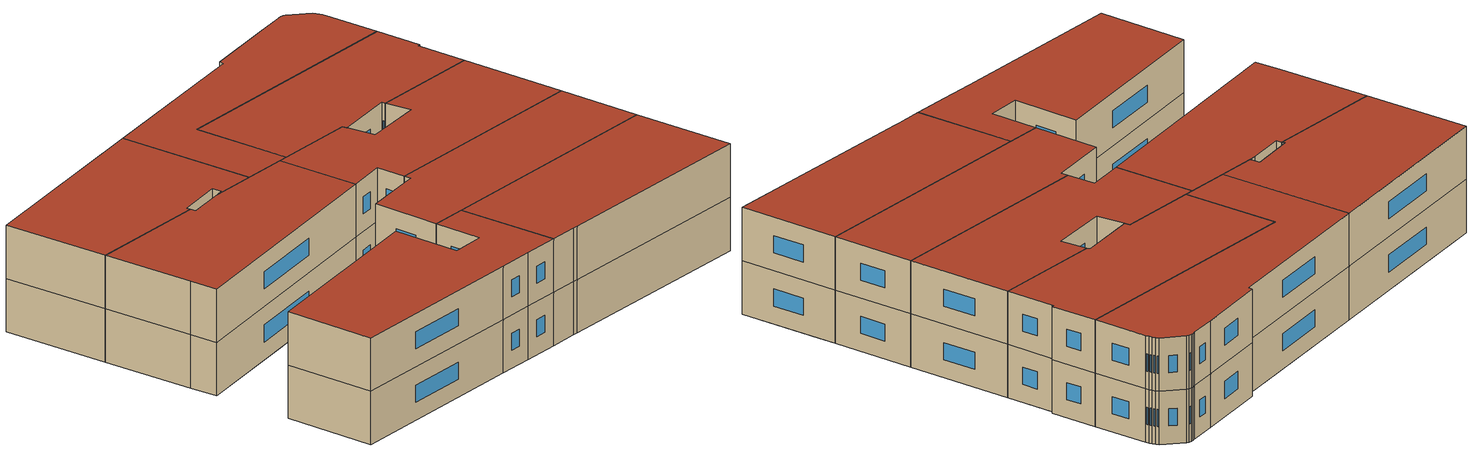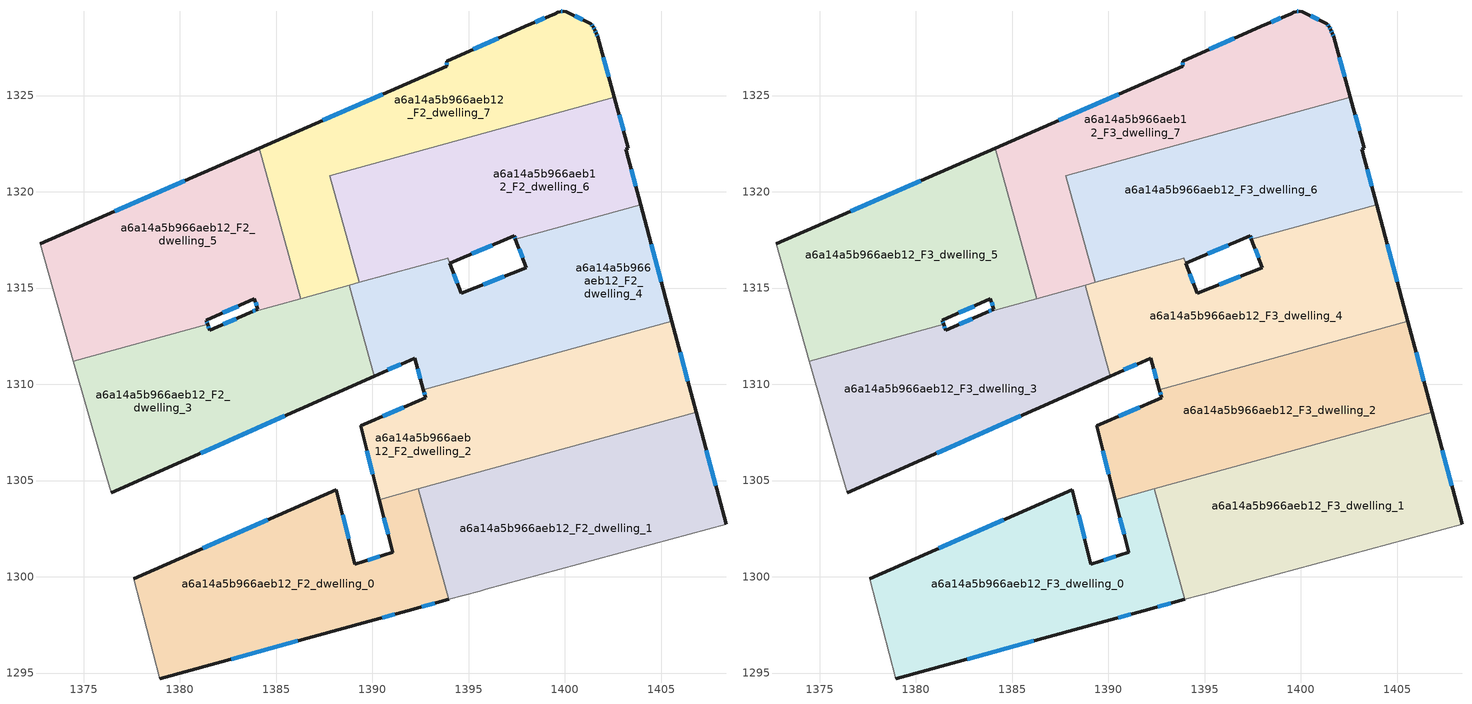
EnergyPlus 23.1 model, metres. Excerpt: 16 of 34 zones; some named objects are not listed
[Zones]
a6a14a5b966aeb12_F2_dwelling_0
 floor to a6a14a5b966aeb12_F1_dwelling_3 (EU_floor_Construction): 1392.38,1304.57 1393.26,1301.39 1391.77,1298.22 1389.83,1297.68 1378.96,1294.71 1377.61,1299.91 1388.13,1304.53 1389.09,1300.66 1391.06,1301.26 1390.36,1304.01 z6
 floor to a6a14a5b966aeb12_F1_dwelling_0 (EU_floor_Construction): 1393.26,1301.39 1393.97,1298.82 1391.83,1298.24 1391.77,1298.22 z6
 wall outside (EU_wall_Construction): 1390.36,1304.01 1391.06,1301.26 1389.09,1300.66 1388.13,1304.53 1377.61,1299.91 / 1378.96,1294.71 1389.83,1297.68 1391.83,1298.24 1393.97,1298.82 z6:9
 wall to a6a14a5b966aeb12_F2_dwelling_1 (EU_wall_Construction): 1393.97,1298.82 1392.38,1304.57 z6:9
 wall adiabatic (EU_wall_Construction): 1377.61,1299.91 1378.96,1294.71 z6:9
 wall to a6a14a5b966aeb12_F2_dwelling_2 (EU_wall_Construction): 1392.38,1304.57 1390.36,1304.01 z6:9
 window (EU_Window_Construction): 1390.39,1301.06 1389.76,1300.87 / 1390.6,1303.08 1390.82,1302.2 / 1392.56,1298.44 1393.24,1298.62 / 1390.51,1297.87 1391.15,1298.05 / 1382.66,1295.72 1386.13,1296.67 / 1384.55,1302.96 1381.19,1301.48 / 1388.76,1301.98 1388.46,1303.22 z7.02:7.98
a6a14a5b966aeb12_F2_dwelling_1
 floor to a6a14a5b966aeb12_F1_dwelling_0 (EU_floor_Construction): 1406.6,1302.26 1395.89,1299.35 1395.57,1299.26 1393.97,1298.82 1393.26,1301.39 1395.1,1305.32 1398.25,1306.19 z6
 floor to a6a14a5b966aeb12_F1_dwelling_1 (EU_floor_Construction): 1407.09,1307.53 1408.37,1302.74 1406.6,1302.26 1398.25,1306.19 1405.62,1308.22 z6
 floor to a6a14a5b966aeb12_F1_dwelling_3 (EU_floor_Construction): 1395.1,1305.32 1393.26,1301.39 1392.38,1304.57 z6
 floor to a6a14a5b966aeb12_F1_dwelling_2 (EU_floor_Construction): 1406.82,1308.55 1407.09,1307.53 1405.62,1308.22 z6
 wall outside (EU_wall_Construction): 1408.37,1302.74 1406.82,1308.55 z6:9
 wall adiabatic (EU_wall_Construction): 1393.97,1298.82 1395.57,1299.26 1395.89,1299.35 1408.37,1302.74 z6:9
 wall to a6a14a5b966aeb12_F2_dwelling_2 (EU_wall_Construction): 1406.82,1308.55 1392.38,1304.57 z6:9
 window (EU_Window_Construction): 1407.84,1304.72 1407.35,1306.58 z7.02:7.98
a6a14a5b966aeb12_F2_dwelling_2
 floor to a6a14a5b966aeb12_F1_dwelling_1 (EU_floor_Construction): 1405.62,1308.22 1398.25,1306.19 1396.01,1307.24 1397.85,1311.15 1398.81,1311.42 z6
 floor to a6a14a5b966aeb12_F1_dwelling_0 (EU_floor_Construction): 1398.25,1306.19 1395.11,1305.32 1396.01,1307.24 z6
 floor to a6a14a5b966aeb12_F1_dwelling_3 (EU_floor_Construction): 1397.85,1311.15 1395.1,1305.32 1390.36,1304.01 1389.39,1307.85 1392.77,1309.32 1392.66,1309.72 z6
 floor to a6a14a5b966aeb12_F1_dwelling_2 (EU_floor_Construction): 1405.56,1313.28 1406.82,1308.55 1405.62,1308.22 1398.81,1311.42 z6
 wall outside (EU_wall_Construction): 1392.66,1309.72 1392.77,1309.32 1389.39,1307.85 1390.36,1304.01 / 1406.82,1308.55 1405.56,1313.28 z6:9
 wall to a6a14a5b966aeb12_F2_dwelling_4 (EU_wall_Construction): 1405.56,1313.28 1392.66,1309.72 z6:9
 window (EU_Window_Construction): 1391.62,1308.82 1390.54,1308.35 / 1392.69,1309.58 1392.73,1309.45 / 1406.39,1310.16 1405.99,1311.67 / 1389.72,1306.54 1390.03,1305.32 z7.02:7.98
a6a14a5b966aeb12_F2_dwelling_3
 floor to a6a14a5b966aeb12_F1_dwelling_7 (EU_floor_Construction): 1384.07,1313.85 1384.48,1312.63 1384.88,1312.44 1382.32,1306.98 1376.43,1304.37 1375.96,1305.96 1374.47,1311.2 1381.44,1313.12 1381.55,1312.8 1383.64,1313.73 z6
 floor to a6a14a5b966aeb12_F1_dwelling_5 (EU_floor_Construction): 1388.79,1315.15 1390.09,1310.43 1382.32,1306.98 1385.76,1314.32 z6
 floor to a6a14a5b966aeb12_F1_dwelling_8 (EU_floor_Construction): 1385.76,1314.32 1384.88,1312.44 1384.48,1312.63 1384.07,1313.85 z6
 wall outside (EU_wall_Construction): 1376.43,1304.37 1390.09,1310.43 / 1383.64,1313.73 1381.55,1312.8 1381.44,1313.12 z6:9
 wall to a6a14a5b966aeb12_F2_dwelling_4 (EU_wall_Construction): 1390.09,1310.43 1388.79,1315.15 z6:9
 wall adiabatic (EU_wall_Construction): 1374.47,1311.2 1375.96,1305.96 1376.43,1304.37 z6:9
 wall to a6a14a5b966aeb12_F2_dwelling_5 (EU_wall_Construction): 1381.44,1313.12 1374.47,1311.2 / 1386.27,1314.45 1383.64,1313.73 z6:9
 wall to a6a14a5b966aeb12_F2_dwelling_7 (EU_wall_Construction): 1388.79,1315.15 1386.27,1314.46 z6:9
 window (EU_Window_Construction): 1381.08,1306.43 1385.44,1308.37 / 1381.51,1312.91 1381.48,1313.01 / 1382.93,1313.41 1382.26,1313.11 z7.02:7.98
a6a14a5b966aeb12_F2_dwelling_4
 floor to a6a14a5b966aeb12_F1_dwelling_2 (EU_floor_Construction): 1403.94,1319.33 1405.56,1313.28 1398.81,1311.42 1398.12,1311.74 1401.36,1318.62 z6
 floor to a6a14a5b966aeb12_F1_dwelling_1 (EU_floor_Construction): 1398.81,1311.42 1397.85,1311.15 1398.12,1311.74 z6
 floor to a6a14a5b966aeb12_F1_dwelling_3 (EU_floor_Construction): 1397.99,1316.06 1398.35,1315.11 1399.46,1314.59 1397.85,1311.15 1392.66,1309.72 1391.86,1312.57 1393.71,1316.51 1393.91,1316.56 1394.01,1316.31 1394.62,1314.72 z6
 floor to a6a14a5b966aeb12_F1_dwelling_5 (EU_floor_Construction): 1393.71,1316.51 1391.86,1312.57 1392.19,1311.36 1390.09,1310.43 1388.79,1315.15 z6
 floor to a6a14a5b966aeb12_F1_dwelling_4 (EU_floor_Construction): 1401.36,1318.62 1399.46,1314.59 1398.35,1315.11 1397.43,1317.54 z6
 wall outside (EU_wall_Construction): 1405.56,1313.28 1403.94,1319.33 / 1390.09,1310.43 1392.19,1311.36 1392.66,1309.72 / 1397.43,1317.54 1397.99,1316.06 1394.62,1314.72 1394.02,1316.28 z6:9
 wall to a6a14a5b966aeb12_F2_dwelling_6 (EU_wall_Construction): 1403.94,1319.33 1397.43,1317.54 / 1394.02,1316.29 1393.91,1316.56 1389.32,1315.3 z6:9
 wall to a6a14a5b966aeb12_F2_dwelling_7 (EU_wall_Construction): 1389.32,1315.3 1388.79,1315.15 z6:9
 window (EU_Window_Construction): 1405.01,1315.34 1404.49,1317.27 / 1392.35,1310.8 1392.5,1310.28 / 1390.81,1310.75 1391.48,1311.05 / 1394.42,1315.26 1394.23,1315.75 / 1396.85,1315.61 1395.77,1315.18 / 1397.62,1317.03 1397.8,1316.56 z7.02:7.98
a6a14a5b966aeb12_F2_dwelling_5
 floor to a6a14a5b966aeb12_F1_dwelling_8 (EU_floor_Construction): 1384.11,1322.26 1386.11,1315.04 1385.76,1314.32 1384.07,1313.85 1383.87,1314.45 1381.37,1313.33 1381.06,1314.24 1373.68,1317.71 z6
 floor to a6a14a5b966aeb12_F1_dwelling_7 (EU_floor_Construction): 1384.05,1313.91 1384.07,1313.85 1383.64,1313.73 z6; 1381.06,1314.24 1381.44,1313.12 1374.47,1311.2 1372.73,1317.29 1373.68,1317.71 z6
 floor to a6a14a5b966aeb12_F1_dwelling_5 (EU_floor_Construction): 1386.11,1315.04 1386.27,1314.46 1385.76,1314.32 z6
 wall outside (EU_wall_Construction): 1381.44,1313.12 1381.37,1313.33 1383.87,1314.45 1384.05,1313.91 / 1384.11,1322.26 1372.73,1317.29 / 1383.64,1313.73 1384.05,1313.91 z6:9
 wall adiabatic (EU_wall_Construction): 1372.73,1317.29 1374.47,1311.2 z6:9
 wall to a6a14a5b966aeb12_F2_dwelling_7 (EU_wall_Construction): 1386.27,1314.46 1384.11,1322.26 z6:9
 window (EU_Window_Construction): 1383.93,1314.27 1383.99,1314.09 / 1382.22,1313.71 1383.02,1314.07 / 1381.42,1313.19 1381.39,1313.26 / 1380.24,1320.57 1376.61,1318.98 / 1383.78,1313.79 1383.91,1313.85 z7.02:7.98
a6a14a5b966aeb12_F2_dwelling_6
 floor to a6a14a5b966aeb12_F1_dwelling_4 (EU_floor_Construction): 1402.57,1324.91 1403.22,1322.58 1401.36,1318.62 1397.43,1317.54 1397.37,1317.71 1394.02,1316.29 1393.83,1316.77 1396.92,1323.35 z6
 floor to a6a14a5b966aeb12_F1_dwelling_8 (EU_floor_Construction): 1388.98,1321.16 1388.17,1319.44 1387.79,1320.83 z6
 floor to a6a14a5b966aeb12_F1_dwelling_2 (EU_floor_Construction): 1403.3,1322.26 1403.17,1322.22 1403.94,1319.33 1401.36,1318.62 1403.22,1322.58 z6
 floor to a6a14a5b966aeb12_F1_dwelling_6 (EU_floor_Construction): 1396.92,1323.35 1393.85,1316.81 1388.19,1319.47 1388.98,1321.16 z6
 floor to a6a14a5b966aeb12_F1_dwelling_5 (EU_floor_Construction): 1393.85,1316.81 1393.83,1316.77 1393.71,1316.51 1389.32,1315.3 1388.17,1319.44 1388.19,1319.47 z6
 floor to a6a14a5b966aeb12_F1_dwelling_3 (EU_floor_Construction): 1393.83,1316.77 1393.91,1316.56 1393.71,1316.51 z6
 wall outside (EU_wall_Construction): 1403.94,1319.33 1403.19,1322.13 1403.17,1322.22 1403.3,1322.26 1402.57,1324.91 / 1394.02,1316.29 1397.37,1317.71 1397.43,1317.54 z6:9
 wall to a6a14a5b966aeb12_F2_dwelling_7 (EU_wall_Construction): 1402.57,1324.91 1387.79,1320.83 1389.32,1315.3 z6:9
 window (EU_Window_Construction): 1403.05,1323.16 1402.82,1324.01 / 1403.69,1320.28 1403.45,1321.18 / 1397.39,1317.65 1397.41,1317.59 / 1395.16,1316.77 1396.23,1317.23 z7.02:7.98
a6a14a5b966aeb12_F2_dwelling_7
 floor to a6a14a5b966aeb12_F1_dwelling_5 (EU_floor_Construction): 1388.17,1319.44 1389.32,1315.3 1386.27,1314.46 1386.11,1315.04 z6
 floor to a6a14a5b966aeb12_F1_dwelling_6 (EU_floor_Construction): 1399.75,1329.36 1396.92,1323.35 1388.98,1321.16 1390.89,1325.22 1393.86,1326.52 1393.86,1326.79 1397.94,1328.59 1399.49,1329.26 1399.63,1329.33 z6
 floor to a6a14a5b966aeb12_F1_dwelling_4 (EU_floor_Construction): 1401.46,1328.58 1401.56,1328.41 1401.64,1328.23 1401.7,1328.05 1402.57,1324.91 1396.92,1323.35 1399.75,1329.36 1399.76,1329.37 1399.93,1329.38 1400.08,1329.36 1401.35,1328.73 z6
 floor to a6a14a5b966aeb12_F1_dwelling_8 (EU_floor_Construction): 1390.89,1325.22 1388.98,1321.16 1387.79,1320.83 1388.17,1319.44 1386.11,1315.04 1384.11,1322.26 z6
 wall outside (EU_wall_Construction): 1402.57,1324.91 1401.7,1328.05 1401.64,1328.23 1401.56,1328.41 1401.46,1328.58 1401.35,1328.73 1400.08,1329.36 1399.93,1329.38 1399.76,1329.37 1399.63,1329.33 1399.49,1329.26 1397.94,1328.59 1393.86,1326.79 1393.86,1326.52 1384.11,1322.26 z6:9
 window (EU_Window_Construction): 1398.96,1329.03 1398.47,1328.82 / 1399.87,1329.38 1399.82,1329.37 / 1400.92,1328.95 1400.51,1329.15 / 1401.42,1328.63 1401.39,1328.68 / 1401.53,1328.47 1401.5,1328.52 / 1401.61,1328.29 1401.59,1328.35 / 1401.68,1328.12 1401.66,1328.17 / 1402.28,1325.98 1402,1326.98 / 1390.54,1325.07 1387.43,1323.71 / 1393.86,1326.7 1393.86,1326.61 / 1396.55,1327.98 1395.25,1327.41 z7.02:7.98
a6a14a5b966aeb12_F3_dwelling_0
 floor to a6a14a5b966aeb12_F2_dwelling_0 (EU_floor_Construction): 1392.38,1304.57 1393.97,1298.82 1391.83,1298.24 1389.83,1297.68 1378.96,1294.71 1377.61,1299.91 1388.13,1304.53 1389.09,1300.66 1391.06,1301.26 1390.36,1304.01 z9
 wall outside (EU_wall_Construction): 1390.36,1304.01 1391.06,1301.26 1389.09,1300.66 1388.13,1304.53 1377.61,1299.91 / 1378.96,1294.71 1389.83,1297.68 1391.83,1298.24 1393.97,1298.82 z9:12
 wall to a6a14a5b966aeb12_F3_dwelling_1 (EU_wall_Construction): 1393.97,1298.82 1392.38,1304.57 z9:12
 wall adiabatic (EU_wall_Construction): 1377.61,1299.91 1378.96,1294.71 z9:12
 wall to a6a14a5b966aeb12_F3_dwelling_2 (EU_wall_Construction): 1392.38,1304.57 1390.36,1304.01 z9:12
 window (EU_Window_Construction): 1390.39,1301.06 1389.76,1300.87 / 1390.6,1303.08 1390.82,1302.2 / 1392.56,1298.44 1393.24,1298.62 / 1390.51,1297.87 1391.15,1298.05 / 1382.66,1295.72 1386.13,1296.67 / 1384.55,1302.96 1381.19,1301.48 / 1388.76,1301.98 1388.46,1303.22 z10.02:10.98
 roof outside (EU_roof_Construction): 1393.97,1298.82 1392.38,1304.57 1390.36,1304.01 1391.06,1301.26 1389.09,1300.66 1388.13,1304.53 1377.61,1299.91 1378.96,1294.71 1389.83,1297.68 1391.83,1298.24 z12
a6a14a5b966aeb12_F3_dwelling_1
 floor to a6a14a5b966aeb12_F2_dwelling_1 (EU_floor_Construction): 1406.82,1308.55 1408.37,1302.74 1395.89,1299.35 1395.57,1299.26 1393.97,1298.82 1392.38,1304.57 z9
 wall outside (EU_wall_Construction): 1408.37,1302.74 1406.82,1308.55 z9:12
 wall adiabatic (EU_wall_Construction): 1393.97,1298.82 1395.57,1299.26 1395.89,1299.35 1408.37,1302.74 z9:12
 wall to a6a14a5b966aeb12_F3_dwelling_2 (EU_wall_Construction): 1406.82,1308.55 1392.38,1304.57 z9:12
 window (EU_Window_Construction): 1407.84,1304.72 1407.35,1306.58 z10.02:10.98
 roof outside (EU_roof_Construction): 1408.37,1302.74 1406.82,1308.55 1392.38,1304.57 1393.97,1298.82 1395.57,1299.26 1395.89,1299.35 z12
a6a14a5b966aeb12_F3_dwelling_2
 floor to a6a14a5b966aeb12_F2_dwelling_2 (EU_floor_Construction): 1405.56,1313.28 1406.82,1308.55 1390.36,1304.01 1389.39,1307.85 1392.77,1309.32 1392.66,1309.72 z9
 wall outside (EU_wall_Construction): 1392.66,1309.72 1392.77,1309.32 1389.39,1307.85 1390.36,1304.01 / 1406.82,1308.55 1405.56,1313.28 z9:12
 wall to a6a14a5b966aeb12_F3_dwelling_4 (EU_wall_Construction): 1405.56,1313.28 1392.66,1309.72 z9:12
 window (EU_Window_Construction): 1391.62,1308.82 1390.54,1308.35 / 1392.69,1309.58 1392.73,1309.45 / 1406.39,1310.16 1405.99,1311.67 / 1389.72,1306.54 1390.03,1305.32 z10.02:10.98
 roof outside (EU_roof_Construction): 1406.82,1308.55 1405.56,1313.28 1392.66,1309.72 1392.77,1309.32 1389.39,1307.85 1390.36,1304.01 z12
a6a14a5b966aeb12_F3_dwelling_3
 floor to a6a14a5b966aeb12_F2_dwelling_3 (EU_floor_Construction): 1388.79,1315.15 1390.09,1310.43 1376.43,1304.37 1375.96,1305.96 1374.47,1311.2 1381.44,1313.12 1381.55,1312.8 1383.64,1313.73 z9
 wall outside (EU_wall_Construction): 1376.43,1304.37 1390.09,1310.43 / 1383.64,1313.73 1381.55,1312.8 1381.44,1313.12 z9:12
 wall to a6a14a5b966aeb12_F3_dwelling_4 (EU_wall_Construction): 1390.09,1310.43 1388.79,1315.15 z9:12
 wall adiabatic (EU_wall_Construction): 1374.47,1311.2 1375.96,1305.96 1376.43,1304.37 z9:12
 wall to a6a14a5b966aeb12_F3_dwelling_5 (EU_wall_Construction): 1381.44,1313.12 1374.47,1311.2 / 1386.27,1314.45 1383.64,1313.73 z9:12
 wall to a6a14a5b966aeb12_F3_dwelling_7 (EU_wall_Construction): 1388.79,1315.15 1386.27,1314.46 z9:12
 window (EU_Window_Construction): 1381.08,1306.43 1385.44,1308.37 / 1381.51,1312.91 1381.48,1313.01 / 1382.93,1313.41 1382.26,1313.11 z10.02:10.98
 roof outside (EU_roof_Construction): 1390.09,1310.43 1388.79,1315.15 1383.64,1313.73 1381.55,1312.8 1381.44,1313.12 1374.47,1311.2 1375.96,1305.96 1376.43,1304.37 z12
a6a14a5b966aeb12_F3_dwelling_4
 floor to a6a14a5b966aeb12_F2_dwelling_4 (EU_floor_Construction): 1403.94,1319.33 1405.56,1313.28 1392.66,1309.72 1392.19,1311.36 1390.09,1310.43 1388.79,1315.15 1393.91,1316.56 1394.02,1316.28 1394.62,1314.72 1397.99,1316.06 1397.43,1317.54 z9
 wall outside (EU_wall_Construction): 1405.56,1313.28 1403.94,1319.33 / 1390.09,1310.43 1392.19,1311.36 1392.66,1309.72 / 1397.43,1317.54 1397.99,1316.06 1394.62,1314.72 1394.02,1316.28 z9:12
 wall to a6a14a5b966aeb12_F3_dwelling_6 (EU_wall_Construction): 1403.94,1319.33 1397.43,1317.54 / 1394.02,1316.29 1393.91,1316.56 1389.32,1315.3 z9:12
 wall to a6a14a5b966aeb12_F3_dwelling_7 (EU_wall_Construction): 1389.32,1315.3 1388.79,1315.15 z9:12
 window (EU_Window_Construction): 1405.01,1315.34 1404.49,1317.27 / 1392.35,1310.8 1392.5,1310.28 / 1390.81,1310.75 1391.48,1311.05 / 1394.42,1315.26 1394.23,1315.75 / 1396.85,1315.61 1395.77,1315.18 / 1397.62,1317.03 1397.8,1316.56 z10.02:10.98
 roof outside (EU_roof_Construction): 1405.56,1313.28 1403.94,1319.33 1397.43,1317.54 1397.99,1316.06 1394.62,1314.72 1394.02,1316.28 1393.91,1316.56 1388.79,1315.15 1390.09,1310.43 1392.19,1311.36 1392.66,1309.72 z12
a6a14a5b966aeb12_F3_dwelling_5
 floor to a6a14a5b966aeb12_F2_dwelling_5 (EU_floor_Construction): 1384.11,1322.26 1386.27,1314.46 1383.64,1313.73 1384.05,1313.91 1383.87,1314.45 1381.37,1313.33 1381.44,1313.12 1374.47,1311.2 1372.73,1317.29 z9
 wall outside (EU_wall_Construction): 1381.44,1313.12 1381.37,1313.33 1383.87,1314.45 1384.05,1313.91 1383.64,1313.73 / 1384.11,1322.26 1372.73,1317.29 z9:12
 wall adiabatic (EU_wall_Construction): 1372.73,1317.29 1374.47,1311.2 z9:12
 wall to a6a14a5b966aeb12_F3_dwelling_7 (EU_wall_Construction): 1386.27,1314.46 1384.11,1322.26 z9:12
 window (EU_Window_Construction): 1383.93,1314.27 1383.99,1314.09 / 1382.22,1313.71 1383.02,1314.07 / 1381.42,1313.19 1381.39,1313.26 / 1380.24,1320.57 1376.61,1318.98 / 1383.91,1313.85 1383.78,1313.79 z10.02:10.98
 roof outside (EU_roof_Construction): 1386.27,1314.46 1384.11,1322.26 1372.73,1317.29 1374.47,1311.2 1381.44,1313.12 1381.37,1313.33 1383.87,1314.45 1384.05,1313.91 1383.64,1313.73 z12
a6a14a5b966aeb12_F3_dwelling_6
 floor to a6a14a5b966aeb12_F2_dwelling_6 (EU_floor_Construction): 1402.57,1324.91 1403.3,1322.26 1403.17,1322.22 1403.19,1322.13 1403.94,1319.33 1397.43,1317.54 1397.37,1317.71 1394.02,1316.29 1393.91,1316.56 1389.32,1315.3 1387.79,1320.83 z9
 wall outside (EU_wall_Construction): 1403.94,1319.33 1403.19,1322.13 1403.17,1322.22 1403.3,1322.26 1402.57,1324.91 / 1394.02,1316.29 1397.37,1317.71 1397.43,1317.54 z9:12
 wall to a6a14a5b966aeb12_F3_dwelling_7 (EU_wall_Construction): 1402.57,1324.91 1387.79,1320.83 1389.32,1315.3 z9:12
 window (EU_Window_Construction): 1403.05,1323.16 1402.82,1324.01 / 1403.69,1320.28 1403.45,1321.18 / 1397.39,1317.65 1397.41,1317.59 / 1395.16,1316.77 1396.23,1317.23 z10.02:10.98
 roof outside (EU_roof_Construction): 1403.94,1319.33 1403.19,1322.13 1403.17,1322.22 1403.3,1322.26 1402.57,1324.91 1387.79,1320.83 1389.32,1315.3 1393.91,1316.56 1394.02,1316.29 1397.37,1317.71 1397.43,1317.54 z12
a6a14a5b966aeb12_F3_dwelling_7
 floor to a6a14a5b966aeb12_F2_dwelling_7 (EU_floor_Construction): 1401.46,1328.58 1401.56,1328.41 1401.64,1328.23 1401.7,1328.05 1402.57,1324.91 1387.79,1320.83 1389.32,1315.3 1386.27,1314.46 1384.11,1322.26 1393.86,1326.52 1393.86,1326.79 1397.94,1328.59 1399.49,1329.26 1399.63,1329.33 1399.76,1329.37 1399.93,1329.38 1400.08,1329.36 1401.35,1328.73 z9
 wall outside (EU_wall_Construction): 1402.57,1324.91 1401.7,1328.05 1401.64,1328.23 1401.56,1328.41 1401.46,1328.58 1401.35,1328.73 1400.08,1329.36 1399.93,1329.38 1399.76,1329.37 1399.63,1329.33 1399.49,1329.26 1397.94,1328.59 1393.86,1326.79 1393.86,1326.52 1384.11,1322.26 z9:12
 window (EU_Window_Construction): 1398.96,1329.03 1398.47,1328.82 / 1399.87,1329.38 1399.82,1329.37 / 1400.92,1328.95 1400.51,1329.15 / 1401.42,1328.63 1401.39,1328.68 / 1401.53,1328.47 1401.5,1328.52 / 1401.61,1328.29 1401.59,1328.35 / 1401.68,1328.12 1401.66,1328.17 / 1402.28,1325.98 1402,1326.98 / 1390.54,1325.07 1387.43,1323.71 / 1393.86,1326.7 1393.86,1326.61 / 1396.55,1327.98 1395.25,1327.41 z10.02:10.98
 roof outside (EU_roof_Construction): 1402.57,1324.91 1401.7,1328.05 1401.64,1328.23 1401.56,1328.41 1401.46,1328.58 1401.35,1328.73 1400.08,1329.36 1399.93,1329.38 1399.76,1329.37 1399.63,1329.33 1399.49,1329.26 1397.94,1328.59 1393.86,1326.79 1393.86,1326.52 1384.11,1322.26 1386.27,1314.46 1389.32,1315.3 1387.79,1320.83 z12
[Building]
EU S2 Campaign: North Axis=0; Terrain=City; Solar Distribution=FullExterior
[Site:Location]
Vienna: Latitude=48; Longitude=16.5; Time Zone=1; Elevation=183
[SizingPeriod:WeatherFileDays]
AnnualSizingPeriod: Begin Month=1; Begin Day of Month=1; End Month=12; End Day of Month=31; Day of Week for Start Day=Monday; Use Weather File Daylight Saving Period=No; Use Weather File Rain and Snow Indicators=No
[MATERIAL]
EU_InternalMass_Material: Roughness=MediumRough; Thickness=0.1; Conductivity=1; Density=1800; Specific Heat=900; Thermal Absorptance=0.9; Solar Absorptance=0.7; Visible Absorptance=0.7
[MATERIAL:NOMASS] Roughness=MediumRough; Thermal Absorptance=0.9; Solar Absorptance=0.7; Visible Absorptance=0.7
Name | Thermal Resistance
EU_wall_NoMass | 0.942466
EU_roof_NoMass | 0.551687
EU_floor_NoMass | 0.66527
[WINDOWMATERIAL:SIMPLEGLAZINGSYSTEM]
EU_Window_SimpleGlazing: UFactor=2.03367; Solar Heat Gain Coefficient=0.65; Visible Transmittance=0.65
[CONSTRUCTION]
EU_wall_Construction: EU_wall_NoMass
EU_roof_Construction: EU_roof_NoMass
EU_floor_Construction: EU_floor_NoMass
EU_Window_Construction: EU_Window_SimpleGlazing
EU_InternalMass_Construction: EU_InternalMass_Material
[ZONE] Type=1; Multiplier=1; Ceiling Height=autocalculate; Floor Area=autocalculate; Part of Total Floor Area=Yes
Name | Volume
a6a14a5b966aeb12_F2_dwelling_0; a6a14a5b966aeb12_F3_dwelling_0 | 268.442
a6a14a5b966aeb12_F2_dwelling_1; a6a14a5b966aeb12_F3_dwelling_1 | 268.438
a6a14a5b966aeb12_F2_dwelling_2; a6a14a5b966aeb12_F3_dwelling_2 | 242.838
a6a14a5b966aeb12_F2_dwelling_3; a6a14a5b966aeb12_F3_dwelling_3 | 265.893
a6a14a5b966aeb12_F2_dwelling_4 | 264.895
a6a14a5b966aeb12_F3_dwelling_4 | 264.902
a6a14a5b966aeb12_F2_dwelling_5; a6a14a5b966aeb12_F3_dwelling_5 | 262.286
a6a14a5b966aeb12_F2_dwelling_6; a6a14a5b966aeb12_F3_dwelling_6 | 263.298
a6a14a5b966aeb12_F2_dwelling_7; a6a14a5b966aeb12_F3_dwelling_7 | 262.3
[INTERNALMASS] Construction=EU_InternalMass_Construction
Name | Zone or ZoneList | Surface Area
a6a14a5b966aeb12_F2_dwelling_0_EU_InternalMass | a6a14a5b966aeb12_F2_dwelling_0 | 89.4783
a6a14a5b966aeb12_F2_dwelling_1_EU_InternalMass | a6a14a5b966aeb12_F2_dwelling_1 | 89.4777
a6a14a5b966aeb12_F2_dwelling_2_EU_InternalMass | a6a14a5b966aeb12_F2_dwelling_2 | 80.9527
a6a14a5b966aeb12_F2_dwelling_3_EU_InternalMass | a6a14a5b966aeb12_F2_dwelling_3 | 88.6287
a6a14a5b966aeb12_F2_dwelling_4_EU_InternalMass | a6a14a5b966aeb12_F2_dwelling_4 | 88.2984
a6a14a5b966aeb12_F2_dwelling_5_EU_InternalMass | a6a14a5b966aeb12_F2_dwelling_5 | 87.4302
a6a14a5b966aeb12_F2_dwelling_6_EU_InternalMass | a6a14a5b966aeb12_F2_dwelling_6 | 87.7659
a6a14a5b966aeb12_F2_dwelling_7_EU_InternalMass | a6a14a5b966aeb12_F2_dwelling_7 | 87.4337
a6a14a5b966aeb12_F3_dwelling_0_EU_InternalMass | a6a14a5b966aeb12_F3_dwelling_0 | 89.4783
a6a14a5b966aeb12_F3_dwelling_1_EU_InternalMass | a6a14a5b966aeb12_F3_dwelling_1 | 89.4777
a6a14a5b966aeb12_F3_dwelling_2_EU_InternalMass | a6a14a5b966aeb12_F3_dwelling_2 | 80.9527
a6a14a5b966aeb12_F3_dwelling_3_EU_InternalMass | a6a14a5b966aeb12_F3_dwelling_3 | 88.6287
a6a14a5b966aeb12_F3_dwelling_4_EU_InternalMass | a6a14a5b966aeb12_F3_dwelling_4 | 88.2984
a6a14a5b966aeb12_F3_dwelling_5_EU_InternalMass | a6a14a5b966aeb12_F3_dwelling_5 | 87.4302
a6a14a5b966aeb12_F3_dwelling_6_EU_InternalMass | a6a14a5b966aeb12_F3_dwelling_6 | 87.7659
a6a14a5b966aeb12_F3_dwelling_7_EU_InternalMass | a6a14a5b966aeb12_F3_dwelling_7 | 87.4337
[OTHEREQUIPMENT] Fuel Type=Electricity; Design Level Calculation Method=Watts/Area; Power per Zone Floor Area=1; Fraction Latent=0; Fraction Radiant=0; Fraction Lost=0; Carbon Dioxide Generation Rate=0; EndUse Subcategory=EU_Step8_InternalGains
Name | Zone or ZoneList or Space or SpaceList | Schedule
EU_Step8_InternalGain_a6a14a5b966aeb12_F2_dwelling_0_f000 | a6a14a5b966aeb12_F2_dwelling_0 | EU_Step8_GainSchedule_a6a14a5b966aeb12_F2_dwelling_0_f000
EU_Step8_InternalGain_a6a14a5b966aeb12_F2_dwelling_1_f000 | a6a14a5b966aeb12_F2_dwelling_1 | EU_Step8_GainSchedule_a6a14a5b966aeb12_F2_dwelling_1_f000
EU_Step8_InternalGain_a6a14a5b966aeb12_F2_dwelling_2_f000 | a6a14a5b966aeb12_F2_dwelling_2 | EU_Step8_GainSchedule_a6a14a5b966aeb12_F2_dwelling_2_f000
EU_Step8_InternalGain_a6a14a5b966aeb12_F2_dwelling_3_f000 | a6a14a5b966aeb12_F2_dwelling_3 | EU_Step8_GainSchedule_a6a14a5b966aeb12_F2_dwelling_3_f000
EU_Step8_InternalGain_a6a14a5b966aeb12_F2_dwelling_4_f000 | a6a14a5b966aeb12_F2_dwelling_4 | EU_Step8_GainSchedule_a6a14a5b966aeb12_F2_dwelling_4_f000
EU_Step8_InternalGain_a6a14a5b966aeb12_F2_dwelling_5_f000 | a6a14a5b966aeb12_F2_dwelling_5 | EU_Step8_GainSchedule_a6a14a5b966aeb12_F2_dwelling_5_f000
EU_Step8_InternalGain_a6a14a5b966aeb12_F2_dwelling_6_f000 | a6a14a5b966aeb12_F2_dwelling_6 | EU_Step8_GainSchedule_a6a14a5b966aeb12_F2_dwelling_6_f000
EU_Step8_InternalGain_a6a14a5b966aeb12_F2_dwelling_7_f000 | a6a14a5b966aeb12_F2_dwelling_7 | EU_Step8_GainSchedule_a6a14a5b966aeb12_F2_dwelling_7_f000
EU_Step8_InternalGain_a6a14a5b966aeb12_F3_dwelling_0_f000 | a6a14a5b966aeb12_F3_dwelling_0 | EU_Step8_GainSchedule_a6a14a5b966aeb12_F3_dwelling_0_f000
EU_Step8_InternalGain_a6a14a5b966aeb12_F3_dwelling_1_f000 | a6a14a5b966aeb12_F3_dwelling_1 | EU_Step8_GainSchedule_a6a14a5b966aeb12_F3_dwelling_1_f000
EU_Step8_InternalGain_a6a14a5b966aeb12_F3_dwelling_2_f000 | a6a14a5b966aeb12_F3_dwelling_2 | EU_Step8_GainSchedule_a6a14a5b966aeb12_F3_dwelling_2_f000
EU_Step8_InternalGain_a6a14a5b966aeb12_F3_dwelling_3_f000 | a6a14a5b966aeb12_F3_dwelling_3 | EU_Step8_GainSchedule_a6a14a5b966aeb12_F3_dwelling_3_f000
EU_Step8_InternalGain_a6a14a5b966aeb12_F3_dwelling_4_f000 | a6a14a5b966aeb12_F3_dwelling_4 | EU_Step8_GainSchedule_a6a14a5b966aeb12_F3_dwelling_4_f000
EU_Step8_InternalGain_a6a14a5b966aeb12_F3_dwelling_5_f000 | a6a14a5b966aeb12_F3_dwelling_5 | EU_Step8_GainSchedule_a6a14a5b966aeb12_F3_dwelling_5_f000
EU_Step8_InternalGain_a6a14a5b966aeb12_F3_dwelling_6_f000 | a6a14a5b966aeb12_F3_dwelling_6 | EU_Step8_GainSchedule_a6a14a5b966aeb12_F3_dwelling_6_f000
EU_Step8_InternalGain_a6a14a5b966aeb12_F3_dwelling_7_f000 | a6a14a5b966aeb12_F3_dwelling_7 | EU_Step8_GainSchedule_a6a14a5b966aeb12_F3_dwelling_7_f000
[ZONEVENTILATION:DESIGNFLOWRATE] Schedule=EU_AlwaysOn; Design Flow Rate Calculation Method=AirChanges/Hour; Air Changes per Hour=0.530523; Ventilation Type=Natural; Fan Pressure Rise=0; Fan Total Efficiency=1; Constant Term Coefficient=1; Temperature Term Coefficient=0; Velocity Term Coefficient=0; Velocity Squared Term Coefficient=0; Minimum Indoor Temperature=-100; Maximum Indoor Temperature=100; Delta Temperature=-100; Minimum Outdoor Temperature=-100; Maximum Outdoor Temperature=100; Maximum Wind Speed=40
Name | Zone or ZoneList or Space or SpaceList
EU_ConstantAir_a6a14a5b966aeb12_F2_dwelling_0 | a6a14a5b966aeb12_F2_dwelling_0
EU_ConstantAir_a6a14a5b966aeb12_F2_dwelling_1 | a6a14a5b966aeb12_F2_dwelling_1
EU_ConstantAir_a6a14a5b966aeb12_F2_dwelling_2 | a6a14a5b966aeb12_F2_dwelling_2
EU_ConstantAir_a6a14a5b966aeb12_F2_dwelling_3 | a6a14a5b966aeb12_F2_dwelling_3
EU_ConstantAir_a6a14a5b966aeb12_F2_dwelling_4 | a6a14a5b966aeb12_F2_dwelling_4
EU_ConstantAir_a6a14a5b966aeb12_F2_dwelling_5 | a6a14a5b966aeb12_F2_dwelling_5
EU_ConstantAir_a6a14a5b966aeb12_F2_dwelling_6 | a6a14a5b966aeb12_F2_dwelling_6
EU_ConstantAir_a6a14a5b966aeb12_F2_dwelling_7 | a6a14a5b966aeb12_F2_dwelling_7
EU_ConstantAir_a6a14a5b966aeb12_F3_dwelling_0 | a6a14a5b966aeb12_F3_dwelling_0
EU_ConstantAir_a6a14a5b966aeb12_F3_dwelling_1 | a6a14a5b966aeb12_F3_dwelling_1
EU_ConstantAir_a6a14a5b966aeb12_F3_dwelling_2 | a6a14a5b966aeb12_F3_dwelling_2
EU_ConstantAir_a6a14a5b966aeb12_F3_dwelling_3 | a6a14a5b966aeb12_F3_dwelling_3
EU_ConstantAir_a6a14a5b966aeb12_F3_dwelling_4 | a6a14a5b966aeb12_F3_dwelling_4
EU_ConstantAir_a6a14a5b966aeb12_F3_dwelling_5 | a6a14a5b966aeb12_F3_dwelling_5
EU_ConstantAir_a6a14a5b966aeb12_F3_dwelling_6 | a6a14a5b966aeb12_F3_dwelling_6
EU_ConstantAir_a6a14a5b966aeb12_F3_dwelling_7 | a6a14a5b966aeb12_F3_dwelling_7
[HVACTEMPLATE:ZONE:IDEALLOADSAIRSYSTEM] System Availability Schedule=EU_AlwaysOn; Maximum Heating Supply Air Temperature=50; Minimum Cooling Supply Air Temperature=13; Maximum Heating Supply Air Humidity Ratio=0.0156; Minimum Cooling Supply Air Humidity Ratio=0.0077; Heating Limit=NoLimit; Cooling Limit=NoLimit; Heating Availability Schedule=EU_AlwaysOn; Cooling Availability Schedule=EU_CoolingOff; Dehumidification Control Type=ConstantSensibleHeatRatio; Cooling Sensible Heat Ratio=0.7; Dehumidification Setpoint=60; Humidification Control Type=None; Humidification Setpoint=30; Outdoor Air Method=None; Outdoor Air Flow Rate per Person=0.00944; Outdoor Air Flow Rate per Zone Floor Area=0; Outdoor Air Flow Rate per Zone=0; Demand Controlled Ventilation Type=None; Outdoor Air Economizer Type=NoEconomizer; Heat Recovery Type=None; Sensible Heat Recovery Effectiveness=0.7; Latent Heat Recovery Effectiveness=0.65
Name | Template Thermostat
a6a14a5b966aeb12_F2_dwelling_0 | EU_HeatOnly_a6a14a5b966aeb12_F2_dwelling_0
a6a14a5b966aeb12_F2_dwelling_1 | EU_HeatOnly_a6a14a5b966aeb12_F2_dwelling_1
a6a14a5b966aeb12_F2_dwelling_2 | EU_HeatOnly_a6a14a5b966aeb12_F2_dwelling_2
a6a14a5b966aeb12_F2_dwelling_3 | EU_HeatOnly_a6a14a5b966aeb12_F2_dwelling_3
a6a14a5b966aeb12_F2_dwelling_4 | EU_HeatOnly_a6a14a5b966aeb12_F2_dwelling_4
a6a14a5b966aeb12_F2_dwelling_5 | EU_HeatOnly_a6a14a5b966aeb12_F2_dwelling_5
a6a14a5b966aeb12_F2_dwelling_6 | EU_HeatOnly_a6a14a5b966aeb12_F2_dwelling_6
a6a14a5b966aeb12_F2_dwelling_7 | EU_HeatOnly_a6a14a5b966aeb12_F2_dwelling_7
a6a14a5b966aeb12_F3_dwelling_0 | EU_HeatOnly_a6a14a5b966aeb12_F3_dwelling_0
a6a14a5b966aeb12_F3_dwelling_1 | EU_HeatOnly_a6a14a5b966aeb12_F3_dwelling_1
a6a14a5b966aeb12_F3_dwelling_2 | EU_HeatOnly_a6a14a5b966aeb12_F3_dwelling_2
a6a14a5b966aeb12_F3_dwelling_3 | EU_HeatOnly_a6a14a5b966aeb12_F3_dwelling_3
a6a14a5b966aeb12_F3_dwelling_4 | EU_HeatOnly_a6a14a5b966aeb12_F3_dwelling_4
a6a14a5b966aeb12_F3_dwelling_5 | EU_HeatOnly_a6a14a5b966aeb12_F3_dwelling_5
a6a14a5b966aeb12_F3_dwelling_6 | EU_HeatOnly_a6a14a5b966aeb12_F3_dwelling_6
a6a14a5b966aeb12_F3_dwelling_7 | EU_HeatOnly_a6a14a5b966aeb12_F3_dwelling_7
[SIZING:ZONE] Zone Cooling Design Supply Air Temperature Input Method=SupplyAirTemperature; Zone Cooling Design Supply Air Temperature=13; Zone Heating Design Supply Air Temperature Input Method=SupplyAirTemperature; Zone Heating Design Supply Air Temperature=50; Zone Cooling Design Supply Air Humidity Ratio=0.008; Zone Heating Design Supply Air Humidity Ratio=0.008; Cooling Design Air Flow Method=DesignDay; Cooling Design Air Flow Rate=0; Cooling Minimum Air Flow per Zone Floor Area=0.000762; Cooling Minimum Air Flow=0; Cooling Minimum Air Flow Fraction=0.2; Heating Design Air Flow Method=DesignDay; Heating Design Air Flow Rate=0; Heating Maximum Air Flow per Zone Floor Area=0.002032; Heating Maximum Air Flow=0.141576; Heating Maximum Air Flow Fraction=0.3; Account for Dedicated Outdoor Air System=No; Dedicated Outdoor Air System Control Strategy=NeutralSupplyAir; Dedicated Outdoor Air Low Setpoint Temperature for Design=autosize; Dedicated Outdoor Air High Setpoint Temperature for Design=autosize; Zone Load Sizing Method=Sensible Load Only No Latent Load; Zone Latent Cooling Design Supply Air Humidity Ratio Input Method=HumidityRatioDifference; Zone Cooling Design Supply Air Humidity Ratio Difference=0.005; Zone Latent Heating Design Supply Air Humidity Ratio Input Method=HumidityRatioDifference; Zone Humidification Design Supply Air Humidity Ratio Difference=0.005
a6a14a5b966aeb12_F2_dwelling_0; a6a14a5b966aeb12_F2_dwelling_1; a6a14a5b966aeb12_F2_dwelling_2; a6a14a5b966aeb12_F2_dwelling_3; a6a14a5b966aeb12_F2_dwelling_4; a6a14a5b966aeb12_F2_dwelling_5; a6a14a5b966aeb12_F2_dwelling_6; a6a14a5b966aeb12_F2_dwelling_7; a6a14a5b966aeb12_F3_dwelling_0; a6a14a5b966aeb12_F3_dwelling_1; a6a14a5b966aeb12_F3_dwelling_2; a6a14a5b966aeb12_F3_dwelling_3; a6a14a5b966aeb12_F3_dwelling_4; a6a14a5b966aeb12_F3_dwelling_5; a6a14a5b966aeb12_F3_dwelling_6; a6a14a5b966aeb12_F3_dwelling_7
[SCHEDULE:CONSTANT]
Name | Hourly Value
EU_AlwaysOn | 1
EU_CoolingOff | 0
[SCHEDULE:FILE] Column Number=1; Rows to Skip at Top=0; Number of Hours of Data=8760; Column Separator=Comma; Interpolate to Timestep=No; Minutes per Item=60; Adjust Schedule for Daylight Savings=Yes
Name | File
EU_Step8_GainSchedule_a6a14a5b966aeb12_F2_dwelling_0_f000 | ../../schedules/a6a14a5b966aeb12/a6a14a5b966aeb12_F2_dwelling_0_f000_gain.csv
EU_Step8_GainSchedule_a6a14a5b966aeb12_F2_dwelling_1_f000 | ../../schedules/a6a14a5b966aeb12/a6a14a5b966aeb12_F2_dwelling_1_f000_gain.csv
EU_Step8_GainSchedule_a6a14a5b966aeb12_F2_dwelling_2_f000 | ../../schedules/a6a14a5b966aeb12/a6a14a5b966aeb12_F2_dwelling_2_f000_gain.csv
EU_Step8_GainSchedule_a6a14a5b966aeb12_F2_dwelling_3_f000 | ../../schedules/a6a14a5b966aeb12/a6a14a5b966aeb12_F2_dwelling_3_f000_gain.csv
EU_Step8_GainSchedule_a6a14a5b966aeb12_F2_dwelling_4_f000 | ../../schedules/a6a14a5b966aeb12/a6a14a5b966aeb12_F2_dwelling_4_f000_gain.csv
EU_Step8_GainSchedule_a6a14a5b966aeb12_F2_dwelling_5_f000 | ../../schedules/a6a14a5b966aeb12/a6a14a5b966aeb12_F2_dwelling_5_f000_gain.csv
EU_Step8_GainSchedule_a6a14a5b966aeb12_F2_dwelling_6_f000 | ../../schedules/a6a14a5b966aeb12/a6a14a5b966aeb12_F2_dwelling_6_f000_gain.csv
EU_Step8_GainSchedule_a6a14a5b966aeb12_F2_dwelling_7_f000 | ../../schedules/a6a14a5b966aeb12/a6a14a5b966aeb12_F2_dwelling_7_f000_gain.csv
EU_Step8_GainSchedule_a6a14a5b966aeb12_F3_dwelling_0_f000 | ../../schedules/a6a14a5b966aeb12/a6a14a5b966aeb12_F3_dwelling_0_f000_gain.csv
EU_Step8_GainSchedule_a6a14a5b966aeb12_F3_dwelling_1_f000 | ../../schedules/a6a14a5b966aeb12/a6a14a5b966aeb12_F3_dwelling_1_f000_gain.csv
EU_Step8_GainSchedule_a6a14a5b966aeb12_F3_dwelling_2_f000 | ../../schedules/a6a14a5b966aeb12/a6a14a5b966aeb12_F3_dwelling_2_f000_gain.csv
EU_Step8_GainSchedule_a6a14a5b966aeb12_F3_dwelling_3_f000 | ../../schedules/a6a14a5b966aeb12/a6a14a5b966aeb12_F3_dwelling_3_f000_gain.csv
EU_Step8_GainSchedule_a6a14a5b966aeb12_F3_dwelling_4_f000 | ../../schedules/a6a14a5b966aeb12/a6a14a5b966aeb12_F3_dwelling_4_f000_gain.csv
EU_Step8_GainSchedule_a6a14a5b966aeb12_F3_dwelling_5_f000 | ../../schedules/a6a14a5b966aeb12/a6a14a5b966aeb12_F3_dwelling_5_f000_gain.csv
EU_Step8_GainSchedule_a6a14a5b966aeb12_F3_dwelling_6_f000 | ../../schedules/a6a14a5b966aeb12/a6a14a5b966aeb12_F3_dwelling_6_f000_gain.csv
EU_Step8_GainSchedule_a6a14a5b966aeb12_F3_dwelling_7_f000 | ../../schedules/a6a14a5b966aeb12/a6a14a5b966aeb12_F3_dwelling_7_f000_gain.csv
